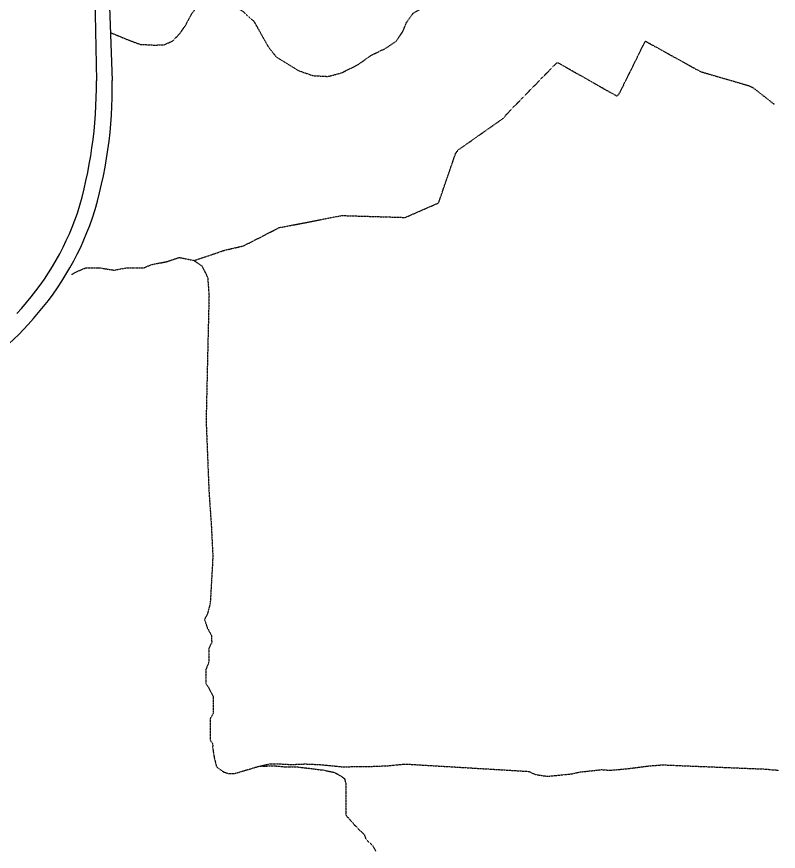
# Model space of a CAD drawing. Header units: millimetres. Extents: x -14000 to -11893, y 5996570 to 5998427.
# Drawn here: x -12521 to -11893, y 5996573 to 5997261 of the extents above; entities that cross this region are included whole.
import ezdxf

# ---------------------------------------------------------------- set-up
doc = ezdxf.new("R2010")
doc.units = ezdxf.units.MM
doc.header["$LTSCALE"] = 0.25
doc.linetypes.add('DASHED2', pattern=[0.375, 0.25, -0.125])
doc.layers.add('3_road_UNBC', color=8, linetype='Continuous')
doc.layers.add('3_trails', color=88, linetype='DASHED2')

msp = doc.modelspace()

# ---------------------------------------------------------------- linework, layer by layer
at = {"layer": '3_road_UNBC'}
for p, q in [((-12457.2, 5997303.79), (-12455.28, 5997208.17)), ((-12445.76, 5997304.02), (-12442.31, 5997208.46))]:
    msp.add_line(p, q, dxfattribs=at)
for centre, radius, start, end in [((-12818.38, 5997204.2), 363.12, 343.15676, 0.62666), ((-12793.76, 5997200.7), 351.54, 342.51781, 1.26561), ((-12690.15, 5997175.38), 232.24, 316.77996, 340.79629), ((-12690.07, 5997175.31), 245.1, 316.77758, 340.89593), ((-12693.8, 5997172.61), 246.02, 296.71611, 317.83009)]:
    msp.add_arc(centre, radius, start, end, dxfattribs=at)
at = {"layer": '3_trails', "ltscale": 0.5, "flags": 128}
for points in [[(-12443.73, 5997247.89), (-12428.73, 5997241.65), (-12419.13, 5997238.13), (-12407.06, 5997237.47), (-12399.25, 5997237.85), (-12392.16, 5997241.08), (-12386.14, 5997247.49), (-12381.2, 5997254.62), (-12376.62, 5997263.52), (-12372.02, 5997269.22), (-12367.06, 5997271.73), (-12361.74, 5997274.59), (-12348.95, 5997272.51), (-12342.91, 5997270.04), (-12334.72, 5997265.46), (-12325.46, 5997256.96), (-12313.66, 5997236.04), (-12307.24, 5997227.89), (-12288.95, 5997216.58), (-12276.86, 5997212.36), (-12264.43, 5997211.69), (-12253.44, 5997214.58), (-12239.26, 5997221.74), (-12229.22, 5997228.9), (-12216.82, 5997234.99), (-12208.32, 5997240.71), (-12202.66, 5997248.9), (-12199.85, 5997256.02), (-12194.2, 5997263.86), (-12172.94, 5997276.02), (-12163.38, 5997283.17), (-12154.52, 5997287.46), (-12149.57, 5997293.52), (-12144.63, 5997303.14), (-12140.04, 5997309.91), (-12133.31, 5997313.13), (-12122.32, 5997318.86), (-12107.07, 5997323.89), (-12099.09, 5997333.54), (-12092.71, 5997335.34), (-12081.35, 5997336.1), (-12067.5, 5997336.5), (-12050.44, 5997332.3), (-12039.43, 5997331.63), (-12017.03, 5997324.61), (-12013.12, 5997323.56), (-12005.68, 5997327.14), (-11995.44, 5997342.82), (-11995.48, 5997352.77), (-11989.11, 5997358.83), (-11977.43, 5997368.11)], [(-12374.86, 5997060.09), (-12361.1, 5997064.59), (-12349.51, 5997068.59), (-12334.18, 5997072.09), (-12304.77, 5997087.11), (-12303.39, 5997087.61), (-12301.89, 5997087.61), (-12255.85, 5997096.6), (-12253.24, 5997097.1), (-12201.13, 5997095.55), (-12199.69, 5997096.05), (-12173.32, 5997107.57), (-12159.32, 5997148.17), (-12157.15, 5997151.18), (-12119.4, 5997177.72), (-12117.67, 5997180.23), (-12076.09, 5997222.82), (-12074.61, 5997222.82), (-12026.78, 5997195.7), (-12025.06, 5997196.7), (-12024.08, 5997198.21), (-12003.02, 5997240.81), (-11957.63, 5997215.71), (-11917.87, 5997204.14), (-11914.55, 5997202.64), (-11896.58, 5997188.58)], [(-12475.5, 5997048.63), (-12472.02, 5997050.64), (-12463.84, 5997054.14), (-12453.37, 5997054.13), (-12440.52, 5997052.12), (-12430.06, 5997054.11), (-12416.05, 5997054.1), (-12410.22, 5997056.6), (-12397.4, 5997059.1), (-12386.93, 5997062.6), (-12374.86, 5997060.09)], [(-12374.86, 5997060.09), (-12368.29, 5997055.57), (-12363.63, 5997046.04), (-12362.48, 5997031), (-12363.68, 5996980.86), (-12364.88, 5996928.21), (-12362.6, 5996871.05), (-12360.55, 5996840.96), (-12359.51, 5996819.9), (-12359.41, 5996817.89), (-12359.48, 5996812.88), (-12361.48, 5996777.78), (-12363.84, 5996768.76), (-12366.16, 5996764.25), (-12363.85, 5996757.23), (-12360.44, 5996751.21), (-12360.25, 5996745.19), (-12362.7, 5996740.68), (-12362.71, 5996729.15), (-12365.03, 5996723.13), (-12365.04, 5996711.6), (-12362.72, 5996708.09), (-12358.94, 5996700.56), (-12358.97, 5996697.55), (-12359.04, 5996687.02), (-12361.55, 5996682.51), (-12361.57, 5996664.96), (-12360.16, 5996662.96), (-12359.31, 5996661.45), (-12359.53, 5996658.95), (-12358.16, 5996650.42), (-12356.41, 5996643.4), (-12354.88, 5996641.89), (-12350.68, 5996638.88), (-12346.51, 5996637.38), (-12341.81, 5996637.37), (-12321.6, 5996643.37)], [(-12321.6, 5996643.37), (-12312.54, 5996645.37), (-12303.86, 5996645.37), (-12294.49, 5996644.86), (-12283.27, 5996645.35), (-12271.77, 5996644.84), (-12260.55, 5996643.83), (-12251.68, 5996642.82), (-12242.03, 5996643.31), (-12229.81, 5996643.3), (-12215.77, 5996643.79), (-12201, 5996645.29), (-12098.94, 5996639.19), (-12093.68, 5996636.68), (-12083.71, 5996635.17), (-12063.72, 5996637.16), (-12057.39, 5996638.66), (-12039.02, 5996640.65), (-12031.88, 5996640.14), (-12015.96, 5996641.64), (-12000.85, 5996643.63), (-11988.85, 5996644.62), (-11977.22, 5996644.11), (-11902.61, 5996641.05), (-11898.63, 5996640.54), (-11896.18, 5996640.54), (-11893.49, 5996640.04)], [(-12321.6, 5996643.37), (-12309.15, 5996643.87), (-12298.66, 5996642.85), (-12289.35, 5996642.85), (-12276.53, 5996641.33), (-12268.35, 5996640.32), (-12259.05, 5996638.31), (-12254.38, 5996635.8), (-12250.87, 5996633.29), (-12249.72, 5996628.78), (-12249.73, 5996618.25), (-12249.73, 5996611.23), (-12249.74, 5996603.21), (-12242.75, 5996595.18), (-12234.61, 5996587.15), (-12233.42, 5996583.64), (-12227.6, 5996578.12), (-12225.28, 5996573.6), (-12225.23, 5996573.37)]]:
    msp.add_lwpolyline(points, dxfattribs=at)

doc.saveas('drawing.dxf')
